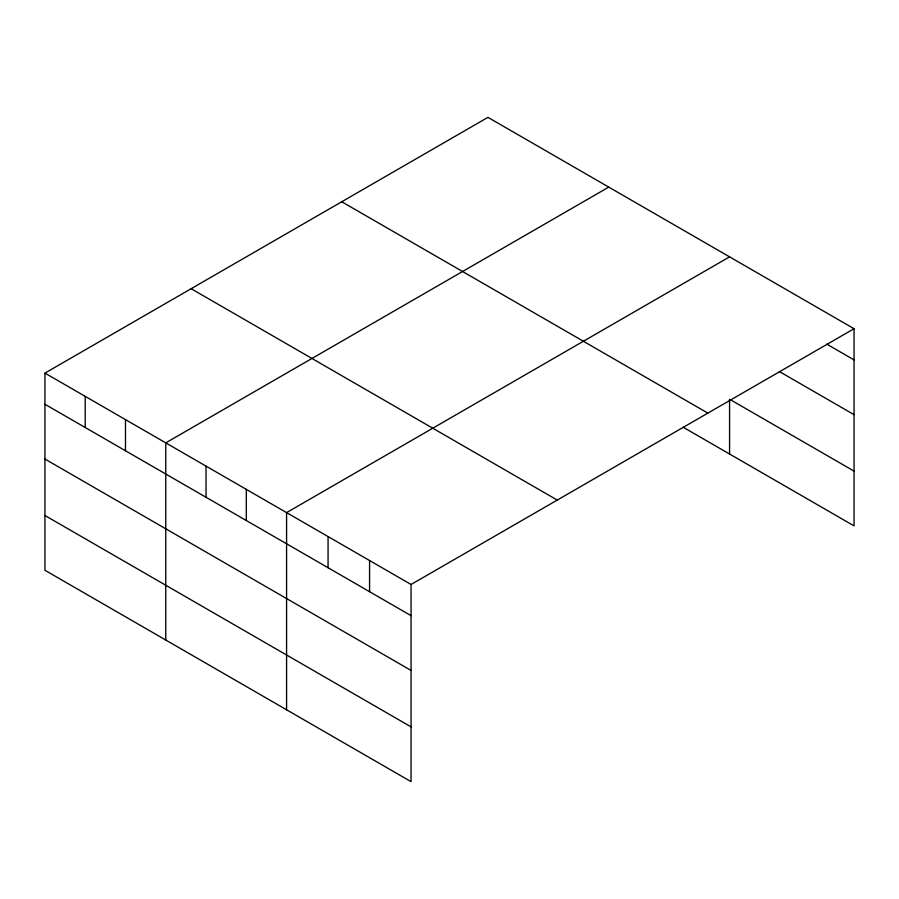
<?xml version="1.0" encoding="UTF-8"?>
<svg xmlns="http://www.w3.org/2000/svg" width="899" height="899" viewBox="0 0 899 899"><rect width="100%" height="100%" fill="white"/><g stroke="black" fill="none" stroke-linecap="round" stroke-linejoin="round"><path stroke-width="1.35" d="M44.95 373.119L411.057 584.485L411.057 781.647L44.95 570.281L44.95 373.119L487.943 117.353L854.05 328.719L854.05 525.881L683.386 427.351M608.758 187.104L165.764 442.87L165.764 640.032M729.572 256.856L286.579 512.621L286.579 709.783M411.057 584.485L854.05 328.719M826.788 344.137L854.05 359.881M779.366 371.545L854.05 414.664M730.763 399.92L854.05 471.11M341.755 201.758L707.861 413.124M191.139 288.714L557.245 500.08M44.95 404.269L411.057 615.646M44.95 459.052L411.057 670.429M44.95 515.498L411.057 726.864M729.572 399.235L729.572 454.017M369.568 560.527L369.568 591.688M328.068 536.568L328.068 567.73M246.304 489.371L246.304 520.521M206.04 466.12L206.04 497.271M125.489 419.619L125.489 450.77M85.225 396.369L85.225 427.519"/></g></svg>
